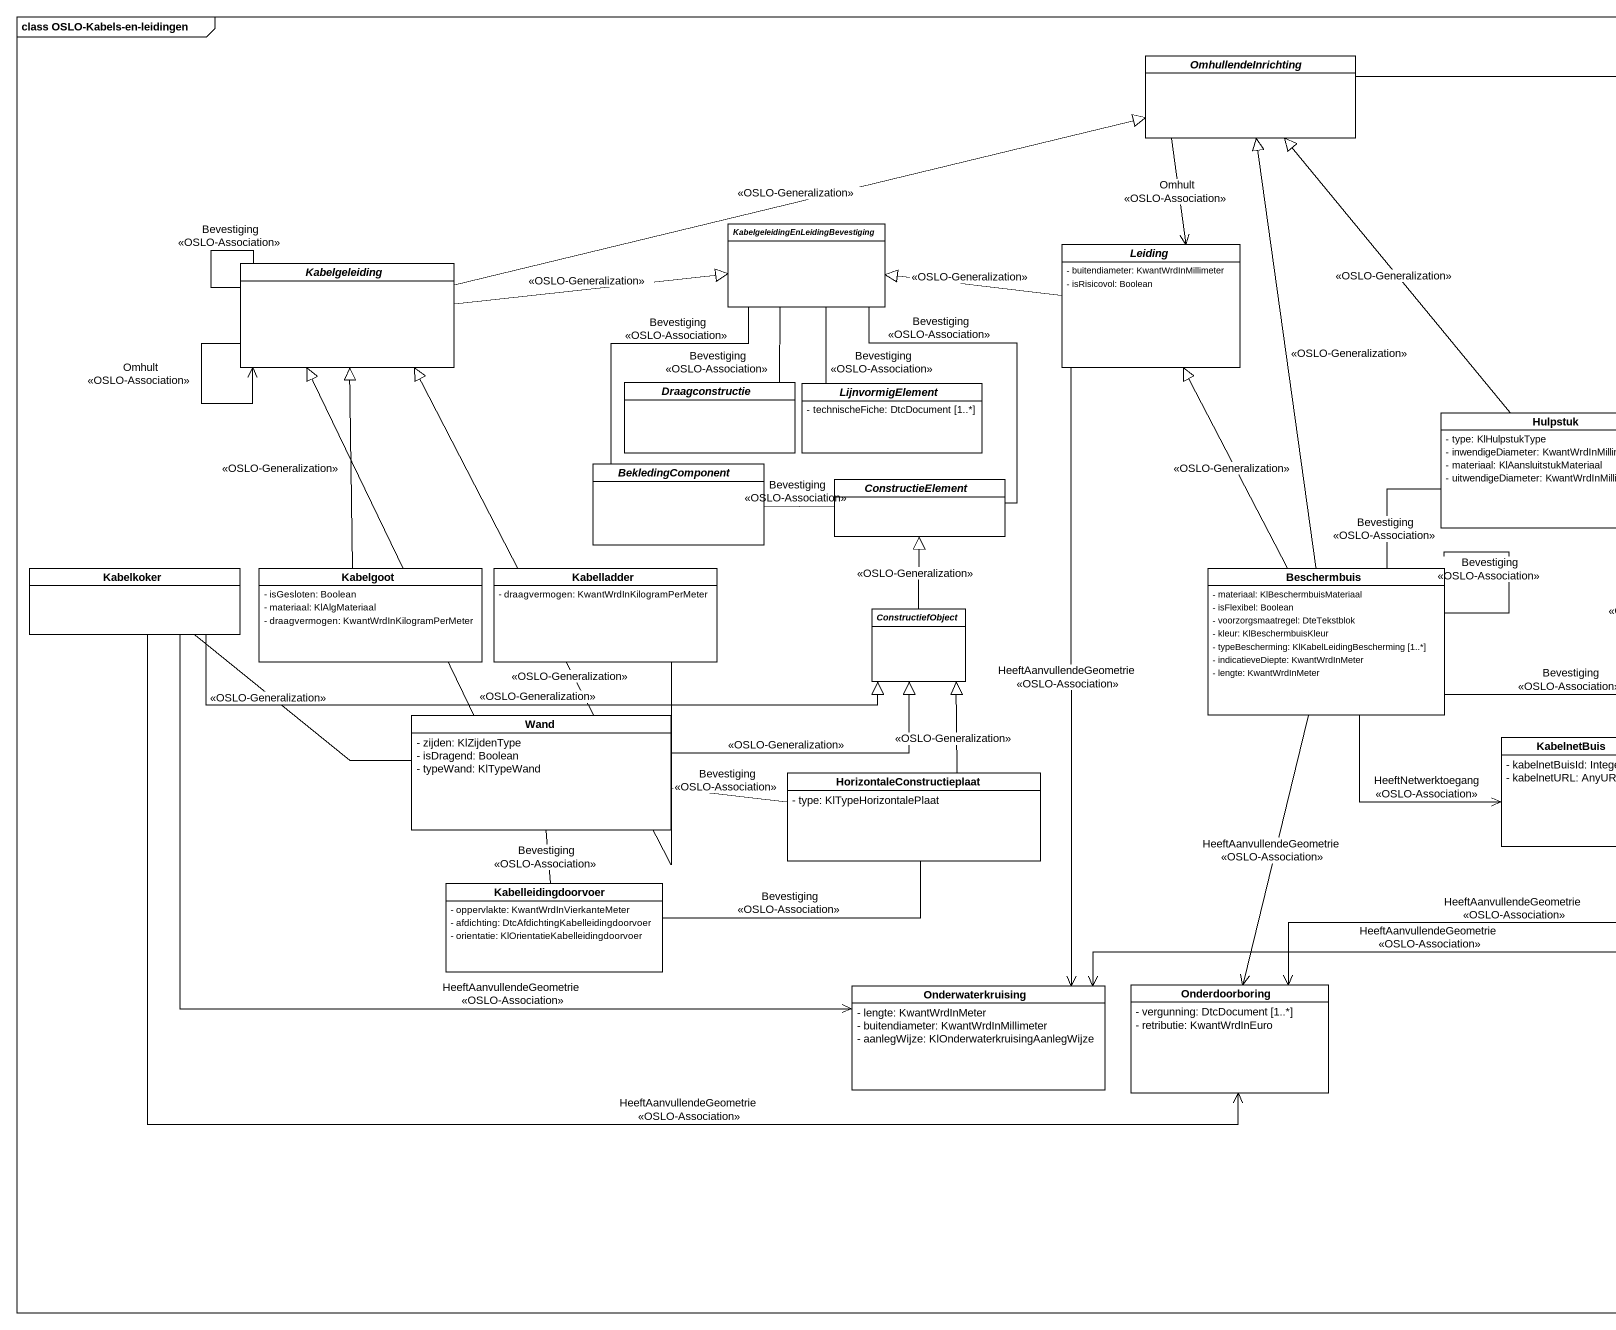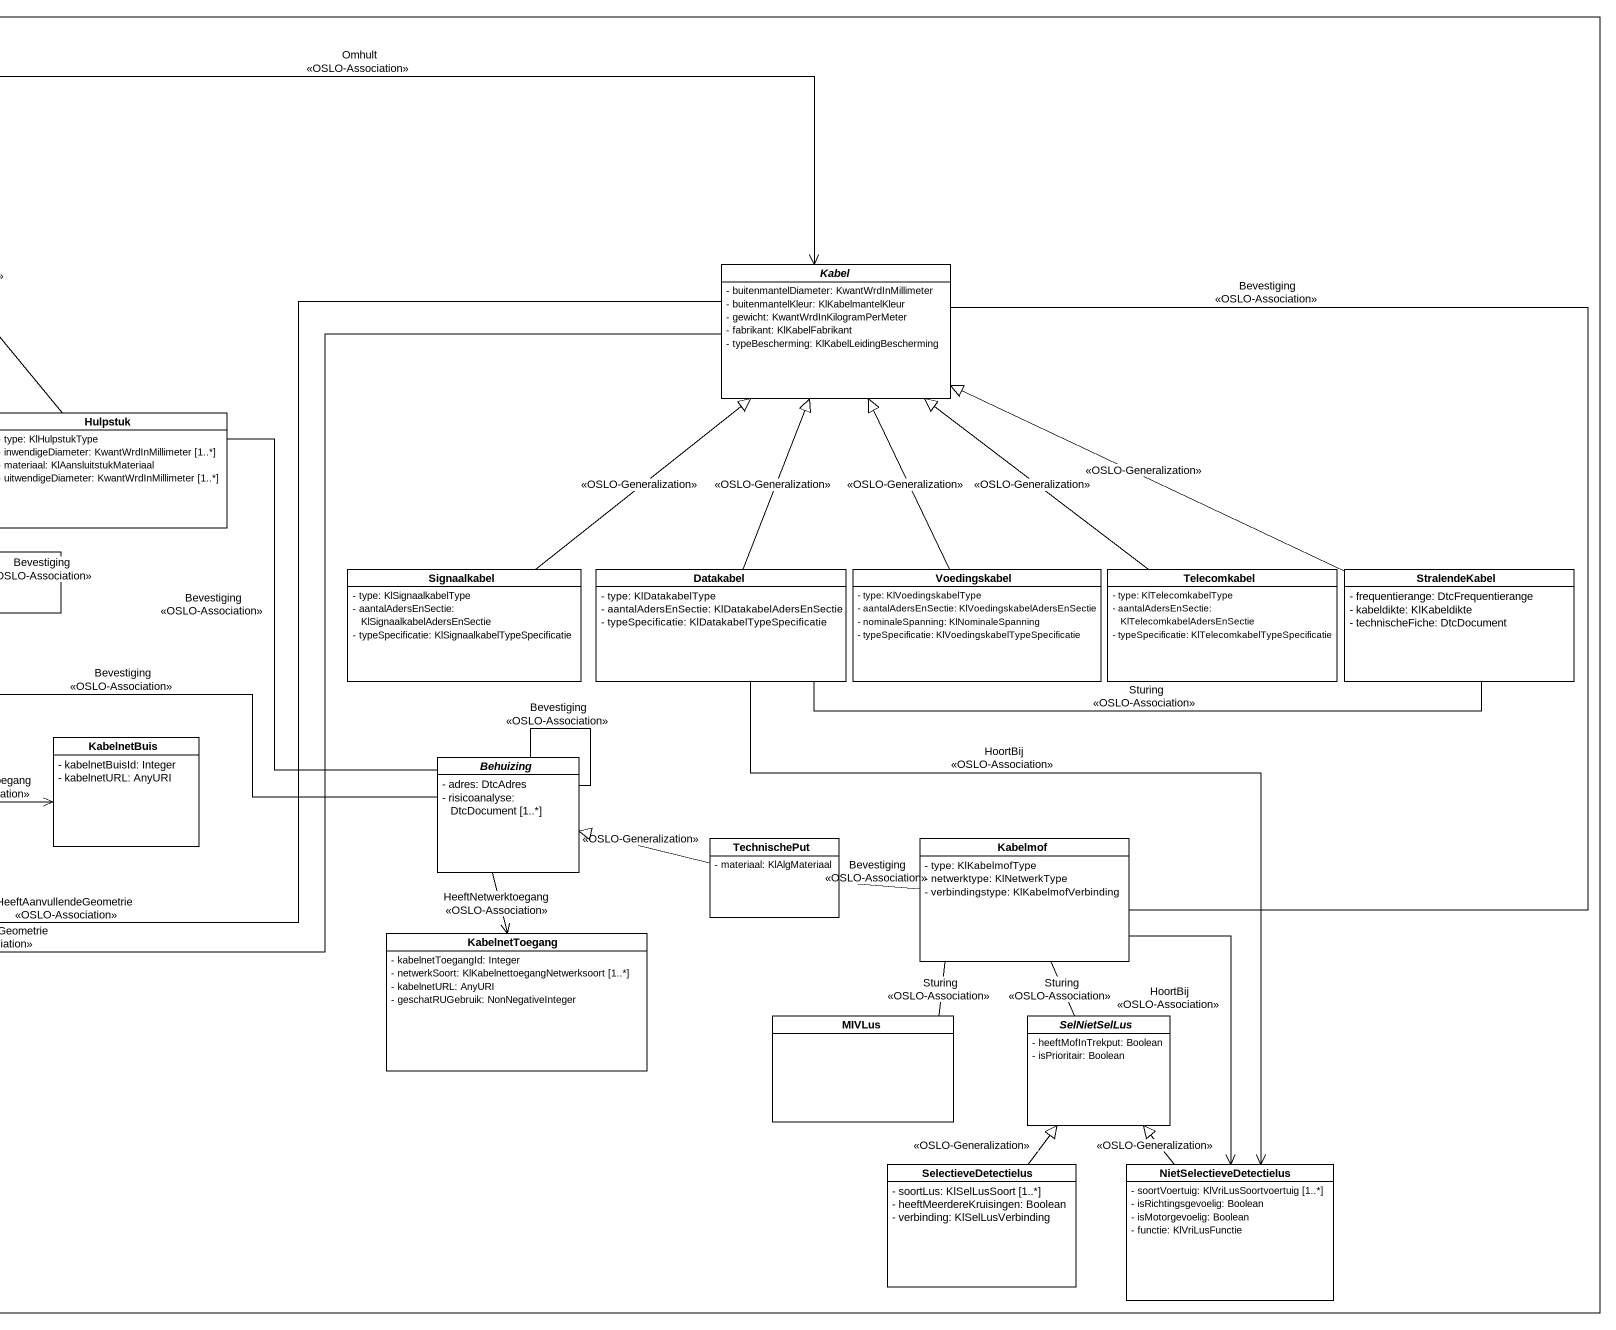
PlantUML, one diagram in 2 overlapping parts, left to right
@startuml
mainframe class OSLO-Kabels-en-leidingen
hide circle
hide empty members
skinparam classAttributeIconSize 0
abstract class OmhullendeInrichting #FFFFFF
abstract class "KabelgeleidingEnLeidingBevestiging" as KabelgeleidingEnLeidingBeves #FFFFFF
abstract class Kabelgeleiding #FFFFFF
abstract class Leiding #FFFFFF {
  - buitendiameter: KwantWrdInMillimeter
  - isRisicovol: Boolean
}
abstract class Kabel #FFFFFF {
  - buitenmantelDiameter: KwantWrdInMillimeter
  - buitenmantelKleur: KlKabelmantelKleur
  - gewicht: KwantWrdInKilogramPerMeter
  - fabrikant: KlKabelFabrikant
  - typeBescherming: KlKabelLeidingBescherming
}
abstract class Draagconstructie #FFFFFF
abstract class LijnvormigElement #FFFFFF {
  - technischeFiche: DtcDocument [1..*]
}
class Hulpstuk #FFFFFF {
  - type: KlHulpstukType
  - inwendigeDiameter: KwantWrdInMillimeter [1..*]
  - materiaal: KlAansluitstukMateriaal
  - uitwendigeDiameter: KwantWrdInMillimeter [1..*]
}
abstract class BekledingComponent #FFFFFF
abstract class ConstructieElement #FFFFFF
class Kabelkoker #FFFFFF
class Kabelgoot #FFFFFF {
  - isGesloten: Boolean
  - materiaal: KlAlgMateriaal
  - draagvermogen: KwantWrdInKilogramPerMeter
}
class Kabelladder #FFFFFF {
  - draagvermogen: KwantWrdInKilogramPerMeter
}
abstract class ConstructiefObject #FFFFFF
class Beschermbuis #FFFFFF {
  - materiaal: KlBeschermbuisMateriaal
  - isFlexibel: Boolean
  - voorzorgsmaatregel: DteTekstblok
  - kleur: KlBeschermbuisKleur
  - typeBescherming: KlKabelLeidingBescherming [1..*]
  - indicatieveDiepte: KwantWrdInMeter
  - lengte: KwantWrdInMeter
}
class Signaalkabel #FFFFFF {
  - type: KlSignaalkabelType
  - aantalAdersEnSectie: KlSignaalkabelAdersEnSectie
  - typeSpecificatie: KlSignaalkabelTypeSpecificatie
}
class Datakabel #FFFFFF {
  - type: KlDatakabelType
  - aantalAdersEnSectie: KlDatakabelAdersEnSectie
  - typeSpecificatie: KlDatakabelTypeSpecificatie
}
class Voedingskabel #FFFFFF {
  - type: KlVoedingskabelType
  - aantalAdersEnSectie: KlVoedingskabelAdersEnSectie
  - nominaleSpanning: KlNominaleSpanning
  - typeSpecificatie: KlVoedingskabelTypeSpecificatie
}
class Telecomkabel #FFFFFF {
  - type: KlTelecomkabelType
  - aantalAdersEnSectie: KlTelecomkabelAdersEnSectie
  - typeSpecificatie: KlTelecomkabelTypeSpecificatie
}
class StralendeKabel #FFFFFF {
  - frequentierange: DtcFrequentierange
  - kabeldikte: KlKabeldikte
  - technischeFiche: DtcDocument
}
class Wand #FFFFFF {
  - zijden: KlZijdenType
  - isDragend: Boolean
  - typeWand: KlTypeWand
}
class KabelnetBuis #FFFFFF {
  - kabelnetBuisId: Integer
  - kabelnetURL: AnyURI
}
class HorizontaleConstructieplaat #FFFFFF {
  - type: KlTypeHorizontalePlaat
}
abstract class Behuizing #FFFFFF {
  - adres: DtcAdres
  - risicoanalyse: DtcDocument [1..*]
}
class TechnischePut #FFFFFF {
  - materiaal: KlAlgMateriaal
}
class Kabelmof #FFFFFF {
  - type: KlKabelmofType
  - netwerktype: KlNetwerkType
  - verbindingstype: KlKabelmofVerbinding
}
class Kabelleidingdoorvoer #FFFFFF {
  - oppervlakte: KwantWrdInVierkanteMeter
  - afdichting: DtcAfdichtingKabelleidingdoorvoer
  - orientatie: KlOrientatieKabelleidingdoorvoer
}
class KabelnetToegang #FFFFFF {
  - kabelnetToegangId: Integer
  - netwerkSoort: KlKabelnettoegangNetwerksoort [1..*]
  - kabelnetURL: AnyURI
  - geschatRUGebruik: NonNegativeInteger
}
class Onderwaterkruising #FFFFFF {
  - lengte: KwantWrdInMeter
  - buitendiameter: KwantWrdInMillimeter
  - aanlegWijze: KlOnderwaterkruisingAanlegWijze
}
class Onderdoorboring #FFFFFF {
  - vergunning: DtcDocument [1..*]
  - retributie: KwantWrdInEuro
}
class MIVLus #FFFFFF
abstract class SelNietSelLus #FFFFFF {
  - heeftMofInTrekput: Boolean
  - isPrioritair: Boolean
}
class SelectieveDetectielus #FFFFFF {
  - soortLus: KlSelLusSoort [1..*]
  - heeftMeerdereKruisingen: Boolean
  - verbinding: KlSelLusVerbinding
}
class NietSelectieveDetectielus #FFFFFF {
  - soortVoertuig: KlVriLusSoortvoertuig [1..*]
  - isRichtingsgevoelig: Boolean
  - isMotorgevoelig: Boolean
  - functie: KlVriLusFunctie
}
OmhullendeInrichting --> Leiding : Omhult\n<<OSLO-Association>>
OmhullendeInrichting -right-> Kabel : Omhult\n<<OSLO-Association>>
KabelgeleidingEnLeidingBeves -- Draagconstructie : Bevestiging\n<<OSLO-Association>>
KabelgeleidingEnLeidingBeves -- LijnvormigElement : Bevestiging\n<<OSLO-Association>>
KabelgeleidingEnLeidingBeves -- BekledingComponent : Bevestiging\n<<OSLO-Association>>
KabelgeleidingEnLeidingBeves -- ConstructieElement : Bevestiging\n<<OSLO-Association>>
Kabelgeleiding -right-|> OmhullendeInrichting : <<OSLO-Generalization>>
Kabelgeleiding -right-|> KabelgeleidingEnLeidingBeves : <<OSLO-Generalization>>
Kabelgeleiding --> Kabelgeleiding : Omhult\n<<OSLO-Association>>
Kabelgeleiding -- Kabelgeleiding : Bevestiging\n<<OSLO-Association>>
Leiding -left-|> KabelgeleidingEnLeidingBeves : <<OSLO-Generalization>>
Leiding --> Onderwaterkruising : HeeftAanvullendeGeometrie\n<<OSLO-Association>>
Kabel -- Kabelmof : Bevestiging\n<<OSLO-Association>>
Kabel -left-> Onderwaterkruising : HeeftAanvullendeGeometrie\n<<OSLO-Association>>
Kabel --> Onderdoorboring : HeeftAanvullendeGeometrie\n<<OSLO-Association>>
Hulpstuk -up-|> OmhullendeInrichting : <<OSLO-Generalization>>
Hulpstuk -- Behuizing : Bevestiging\n<<OSLO-Association>>
BekledingComponent -right- ConstructieElement : Bevestiging\n<<OSLO-Association>>
Kabelkoker -up-|> Kabelgeleiding : <<OSLO-Generalization>>
Kabelkoker -right-|> ConstructiefObject : <<OSLO-Generalization>>
Kabelkoker -right-> Onderwaterkruising : HeeftAanvullendeGeometrie\n<<OSLO-Association>>
Kabelkoker -right-> Onderdoorboring : HeeftAanvullendeGeometrie\n<<OSLO-Association>>
Kabelgoot -up-|> Kabelgeleiding : <<OSLO-Generalization>>
Kabelladder -up-|> Kabelgeleiding : <<OSLO-Generalization>>
ConstructiefObject -up-|> ConstructieElement : <<OSLO-Generalization>>
Beschermbuis -up-|> OmhullendeInrichting : <<OSLO-Generalization>>
Beschermbuis -up-|> Leiding : <<OSLO-Generalization>>
Beschermbuis -up- Hulpstuk : Bevestiging\n<<OSLO-Association>>
Beschermbuis -- Beschermbuis : Bevestiging\n<<OSLO-Association>>
Beschermbuis --> KabelnetBuis : HeeftNetwerktoegang\n<<OSLO-Association>>
Beschermbuis -right- Behuizing : Bevestiging\n<<OSLO-Association>>
Beschermbuis --> Onderdoorboring : HeeftAanvullendeGeometrie\n<<OSLO-Association>>
Signaalkabel -up-|> Kabel : <<OSLO-Generalization>>
Datakabel -up-|> Kabel : <<OSLO-Generalization>>
Datakabel --> NietSelectieveDetectielus : HoortBij\n<<OSLO-Association>>
Voedingskabel -up-|> Kabel : <<OSLO-Generalization>>
Telecomkabel -up-|> Kabel : <<OSLO-Generalization>>
StralendeKabel -left-|> Kabel : <<OSLO-Generalization>>
StralendeKabel -left- Datakabel : Sturing\n<<OSLO-Association>>
Wand -right-|> ConstructiefObject : <<OSLO-Generalization>>
Wand -right- HorizontaleConstructieplaat : Bevestiging\n<<OSLO-Association>>
HorizontaleConstructieplaat -up-|> ConstructiefObject : <<OSLO-Generalization>>
Behuizing -- Behuizing : Bevestiging\n<<OSLO-Association>>
Behuizing --> KabelnetToegang : HeeftNetwerktoegang\n<<OSLO-Association>>
TechnischePut -left-|> Behuizing : <<OSLO-Generalization>>
Kabelmof -left- TechnischePut : Bevestiging\n<<OSLO-Association>>
Kabelmof -- MIVLus : Sturing\n<<OSLO-Association>>
Kabelmof --> NietSelectieveDetectielus : HoortBij\n<<OSLO-Association>>
Kabelleidingdoorvoer -up- Wand : Bevestiging\n<<OSLO-Association>>
Kabelleidingdoorvoer -right- HorizontaleConstructieplaat : Bevestiging\n<<OSLO-Association>>
SelNietSelLus -up- Kabelmof : Sturing\n<<OSLO-Association>>
SelectieveDetectielus -up-|> SelNietSelLus : <<OSLO-Generalization>>
NietSelectieveDetectielus -up-|> SelNietSelLus : <<OSLO-Generalization>>
@enduml
